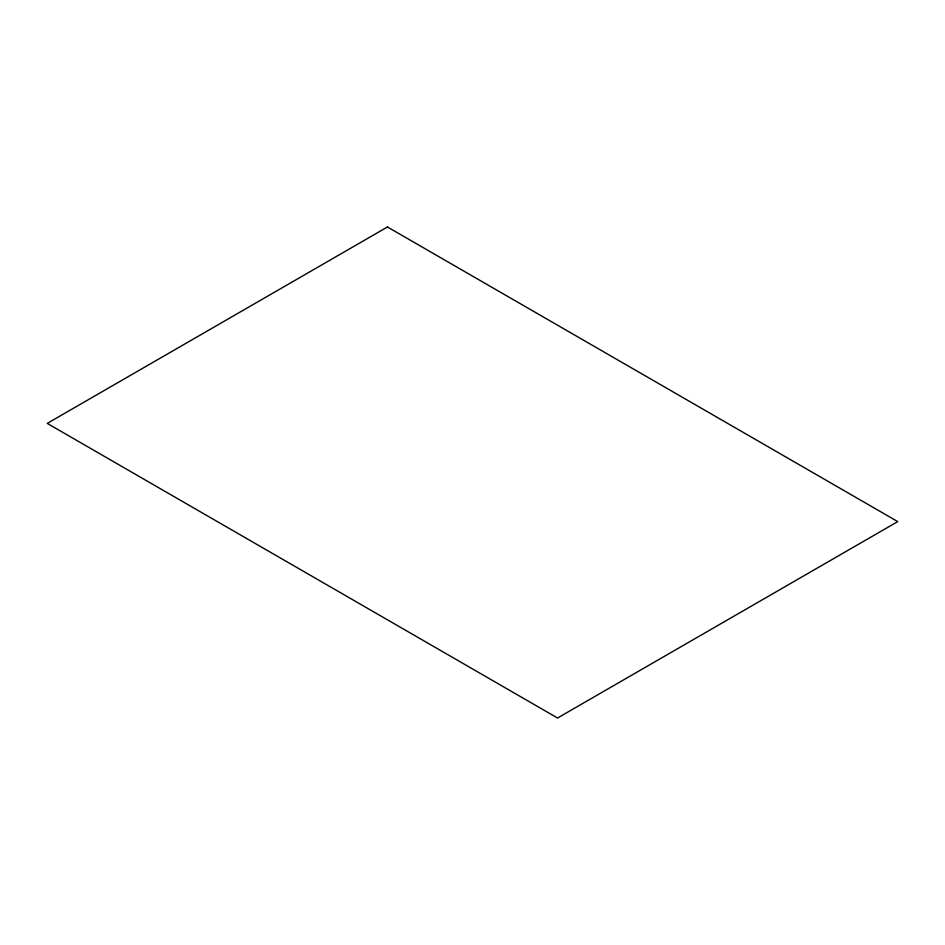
<?xml version="1.0" encoding="UTF-8"?>
<svg xmlns="http://www.w3.org/2000/svg" width="945" height="945" viewBox="0 0 945 945"><rect width="100%" height="100%" fill="white"/><g stroke="black" fill="none" stroke-linecap="round" stroke-linejoin="round"><path stroke-width="1.42" d="M387.45 226.989L47.25 423.395L557.55 718.011L897.75 521.605L387.45 226.989"/></g></svg>
